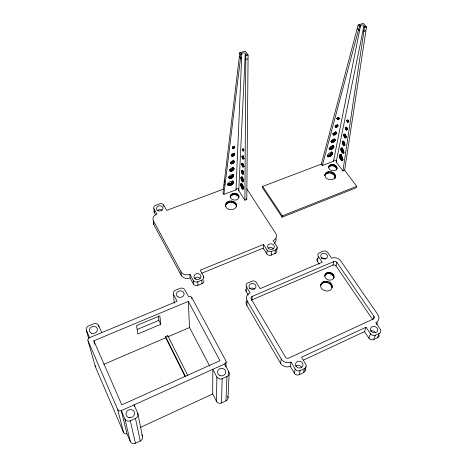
<?xml version="1.0" encoding="UTF-8"?>
<svg xmlns="http://www.w3.org/2000/svg" width="467" height="467" viewBox="0 0 467 467"><rect width="100%" height="100%" fill="white"/><g stroke="black" fill="none" stroke-linecap="round" stroke-linejoin="round"><path stroke-width="0.7" d="M216.484 401.357L212.695 393.985L212.812 369.315L216.846 377.003L216.484 401.357A3.736 3.532 -2.4 0 0 221.486 402.963L225.958 400.867A3.724 3.52 -0.5 0 0 227.645 396.144M223.886 194.383L222.963 192.9L239.355 56.74L239.513 52.894L245.181 51.101L248.094 55.001L246.774 199.479L244.901 200.197L245.805 55.731L245.222 54.948A1.909 1.284 2.9 0 0 244.305 52.911A1.909 1.284 2.9 0 0 241.807 54.108L240.674 54.47L240.511 58.311L223.886 194.383L235.981 189.871A1.547 1.208 2.7 0 1 237.038 188.709A1.547 1.208 2.7 0 1 238.795 189.193M225.765 203.875L225.456 206.326L225.765 203.875C228.147 198.72 237.866 200.962 236.425 207.004L236.378 204.528M225.73 205.217L226.367 204.202L226.402 202.859M328.319 156.9L327.285 155.517C329.235 155.423 331.43 153.853 331.541 151.798L332.592 153.176C332.469 155.342 329.533 157.677 327.501 156.521C326.847 154.233 330.391 151.559 332.422 152.785L332.592 153.176M221.486 402.963L222.175 378.69L226.939 376.507A3.97 3.672 0.4 0 0 228.731 371.586L224.645 363.968A2.621 2.399 0.1 0 0 225.835 360.752L191.768 297.561A2.493 2.148 -4.4 0 0 188.47 296.568L184.868 289.861A3.718 3.181 -5.2 0 0 179.97 288.39L175.458 290.24A3.724 3.193 -5.9 0 0 173.572 294.514L174.249 303.206M226.367 204.202L227.306 203.361L227.347 202.018M227.306 203.361L228.491 202.742L228.532 201.4M333.905 146.901L333.771 146.101C331.961 144.974 328.803 147.391 329.387 149.434C331.109 150.479 333.374 148.57 333.905 146.901L332.843 145.517L331.383 147.525L329.06 148.395L330.111 149.779M335.259 139.983L335.143 139.277C333.561 138.261 330.799 140.404 331.313 142.196C332.813 143.13 334.804 141.448 335.259 139.983L334.547 139.055M228.491 202.742L229.846 202.392L229.892 201.049M230.295 196.391L230.249 197.734L230.511 195.515C232.245 191.517 240.166 193.163 238.806 197.804C237.096 201.843 229.104 200.174 230.511 195.515M230.465 196.858L231.013 194.716M336.649 132.908L336.549 132.301C335.195 131.408 332.843 133.258 333.286 134.794C334.559 135.617 336.263 134.157 336.649 132.908L335.925 131.98M236.32 205.865C235.672 203.7 233.418 202.48 231.27 202.328L231.317 200.985M230.967 196.064L231.708 195.399L231.755 194.05M225.917 366.963L226.098 361.972M231.708 195.399L232.648 194.914L232.7 193.566M337.764 126.318L336.666 124.917L335.347 126.394L335.318 127.211C336.427 127.952 338.341 126.423 337.985 125.174L337.232 124.946L336.141 125.454M232.671 202.561L232.724 201.224M234.825 147.292C232.899 143.924 231.089 151.454 234.825 147.292L234.154 146.282M232.648 194.914L233.722 194.64L233.774 193.291M225.958 400.867L226.939 376.507M233.961 203.075L234.014 201.738M238.929 196.029L238.865 197.378L237.843 195.778L234.848 194.593L234.907 193.245M235.041 203.834L235.099 202.491M235.981 189.871L241.807 54.108L240.645 52.538M235.963 194.774L236.022 193.426M235.847 204.785L235.905 203.449M228.667 373.034L228.731 371.586M236.985 195.183L237.043 193.834M228.024 397.931L229.139 373.448M237.843 195.778L237.907 194.43M238.485 196.525L238.549 195.177M244.901 200.197L238.754 190.635L245.222 54.948L247.51 54.219M242.379 149.3C243.482 146.685 244.27 154.945 242.379 149.3L243.71 148.821M248.269 295.086L246.109 291.426L246.453 286.756A3.386 2.895 4.7 0 1 247.907 282.885L251.9 281.21A3.38 2.884 5.3 0 1 256.441 282.541L260.113 288.629L322.23 262.215L318.336 256.441A3.292 2.697 12.4 0 1 319.492 252.799L323.228 251.228A3.292 2.685 12.7 0 1 327.694 252.489L331.623 258.222A6.649 5.458 14.3 0 1 340.636 260.779L377.809 314.519A7.058 5.931 21.9 0 1 375.795 322.691L380.243 329.182A3.578 3.024 23.7 0 1 379.239 333.368L377.569 337.734L373.688 339.562A3.549 3.024 23.9 0 1 368.889 338.131L364.523 331.628L366.052 327.221L370.465 333.765A3.584 3.041 23.5 0 0 375.322 335.207L379.239 333.368M305.196 369.987A3.613 3.269 19.1 0 1 303.392 372.742L299.236 374.703A3.619 3.287 18.6 0 1 294.338 373.186L290.252 366.256A7.151 6.468 15.1 0 1 280.556 363.256L246.804 305.395L247.154 300.806A6.847 5.925 5.5 0 1 250.084 292.891L246.453 286.756M251.398 300.176A2.265 1.967 5.6 0 1 251.882 299.896L252.18 296.428L333.887 261.526A2.218 1.821 14.3 0 1 336.9 262.384L373.956 316.293A2.353 1.979 21.9 0 1 373.279 319.014L288.729 358.096A2.405 2.172 14.8 0 1 285.471 357.092L251.211 299.067A2.282 1.973 5.5 0 1 252.18 296.428M321.512 164.057L262.658 186.409L262.542 187.757L282.109 217.178L356.438 187.658L356.77 186.321L344.541 170.175M339.912 154.746L340.25 154.659C342.194 155.453 343.443 158.593 342.253 160.397L341.908 160.479C339.976 159.667 338.738 156.556 339.912 154.746L341.062 154.308M340.84 149.253L341.038 148.313L341.575 147.969C343.327 148.658 344.413 151.477 343.356 153.083L341.932 152.382L340.892 149.878L340.84 149.253L342.585 148.599L342.638 148.062L340.892 148.722M342.282 142.283L342.93 141.139C344.477 141.723 345.411 144.21 344.483 145.611L343.233 145.021L342.323 142.826L342.282 142.283L344.045 141.624L344.996 144.361L343.233 145.021M341.085 160.058L342.807 159.399L341.377 156.865L341.214 154.822L339.486 155.482M343.753 135.15L344.307 134.163C345.644 134.642 346.426 136.778 345.633 137.975L344.564 137.491L343.753 135.15L345.539 134.49M345.265 127.859C347.892 124.625 347.15 134.665 345.265 127.859L346.461 127.421M277.176 247.615L276.715 251.287A3.263 2.697 7.1 0 1 275.016 253.528L271.187 255.105A3.269 2.709 6.7 0 1 266.762 253.838L263.19 248.152L263.551 244.463L200.174 270.2L203.542 276.207L203.559 277.643M266.762 253.838L267.159 250.172L263.551 244.463M271.187 255.105L271.613 251.444L275.466 249.863A3.287 2.703 7 0 0 276.779 246.237L273.142 240.569A6.497 5.295 6.4 0 0 275.752 233.465L246.78 188.837M275.016 253.528L275.466 249.863M282.109 217.178L282.272 215.865L262.658 186.409M332.235 286.499C331.909 293.93 318.979 291.507 320.811 284.508C322.82 278.49 333.683 281.478 331.949 287.654C331.728 282.033 322.504 280.223 320.555 285.67L320.811 284.508M334.016 276.522L333.596 278.694C336.287 273.399 326.964 269.605 324.956 274.958C323.719 279.926 332.235 282.319 333.882 277.526M335.405 175.977L334.979 178.365C338.096 171.774 325.324 168.605 324.781 175.645L325.546 173.35M336.596 170.029C339.427 164.547 328.686 161.886 328.505 167.881L329.165 165.785M342.918 170.904L364.441 27.606L363.787 26.888A1.821 1.162 8.7 0 0 362.655 25.014A1.821 1.162 8.7 0 0 360.466 26.105L359.444 26.432L322.358 165.458L333.444 161.284A1.494 1.115 10.1 0 1 335.037 160.175A1.494 1.115 10.1 0 1 336.345 161.693L336.152 161.996L342.918 170.904L344.64 170.239L366.502 26.94L363.244 23.35L358.142 24.99L321.343 164.08L322.358 165.458M328.768 166.526C327.916 170.788 335.294 172.504 336.876 168.675M325.038 174.296C323.917 179.696 333.269 181.897 335.259 177.016M241.994 156.422C244.498 155.365 243.517 163.257 241.994 156.422L243.313 155.943M241.632 163.637C244.545 162.253 243.651 172.148 241.632 163.637L242.933 163.164M241.276 170.688C242.25 168.914 243.716 173.064 243.54 174.144C242.56 175.89 241.118 171.763 241.276 170.688L242.566 170.21M240.931 177.577C242.052 175.604 243.704 180.326 243.523 181.558C242.385 183.496 240.762 178.808 240.931 177.577L242.204 177.104M280.556 363.256L281.268 359.03L247.154 300.806M240.593 184.307L241.089 183.537C242.782 184.763 243.891 187.495 243.249 189.509L241.935 188.557L240.733 185.615L240.593 184.307L241.848 183.835M325.289 174.705L326.106 173.922L326.363 172.568M326.106 173.922L327.174 173.35L327.437 171.996M290.252 366.256L291.069 362.048A7.221 6.515 14.8 0 1 281.268 359.03M328.902 167.139L329.55 166.526L329.813 165.166M327.174 173.35L328.429 173.023L328.692 171.675M339.433 118.525C338.283 115.133 335.598 122.529 339.433 118.525L338.686 117.591M329.55 166.526L330.397 166.077L330.665 164.717M328.429 173.023L329.784 172.971L330.046 171.617M330.397 166.077L331.395 165.82L331.663 164.46M331.395 165.82L332.463 165.779L332.738 164.419M333.444 161.284L360.466 26.105L359.164 24.663M335.125 177.326L334.366 175.265L331.138 173.193L331.412 171.838M336.993 167.857L336.713 169.212L336.112 167.583L333.543 165.954L333.817 164.594M332.411 173.671L332.685 172.317M234.527 154.758C232.117 150.491 229.694 160.07 234.527 154.758L233.535 153.252L232.794 154.209L231.247 154.764L232.239 156.276M334.553 166.328L334.827 164.974M230.669 171.342L229.706 169.848L231.918 169.036L233.08 167.239L234.049 168.733C233.92 170.537 230.342 172.592 229.601 170.367C229.711 168.552 233.319 166.486 234.049 168.733M234.265 161.337C233.086 159.842 229.834 161.979 230.756 163.654C232.496 164.688 235.637 161.985 233.611 160.333M333.514 174.378L333.788 173.029M336.152 161.996L363.787 26.888L365.848 26.222M335.429 166.888L335.709 165.528M334.366 175.265L334.646 173.911M336.112 167.583L336.386 166.229M334.921 176.269L335.201 174.921M336.549 168.377L336.83 167.023M319.265 264.112L317.338 261.24L318.336 256.441M228.608 185.615L227.668 184.132C229.741 184.518 232.157 182.982 232.578 180.892L233.523 182.375C233.156 184.576 229.665 186.864 227.896 184.99C227.546 182.521 231.644 179.912 233.447 181.891L233.523 182.375M233.716 175.195C232.122 173.275 227.797 176.082 229.011 178.295C231.147 179.538 235.275 176.421 233.074 174.203M346.806 120.398C348.878 117.76 348.294 125.81 346.806 120.398L348.02 119.961M294.338 373.186L295.208 369.029L291.069 362.048M299.236 374.703L300.153 370.559L304.356 368.586A3.648 3.292 18.7 0 0 305.687 364.12L301.513 357.197L366.052 327.221M321.115 284.514L321.378 283.352M322.02 283.545L322.283 282.383M323.205 282.839L323.468 281.671M324.688 276.131L325.4 274.047M325.131 275.221L325.843 274.462L326.118 273.288M303.392 372.742L304.356 368.586M324.588 282.43L324.857 281.268M325.843 274.462L326.783 273.901L327.058 272.728M305.074 370.833L306.043 366.659M326.783 273.901L327.881 273.58L328.155 272.407M326.077 282.354L326.351 281.192M327.881 273.58L329.06 273.522L329.334 272.349M327.571 282.611L327.846 281.449M333.724 277.69L333.064 275.705L330.245 273.726L330.525 272.553M236.483 205.667C235.689 211.393 225.473 210.839 225.485 204.99M251.882 299.896L333.024 265.11L333.887 261.526M328.972 283.189L329.253 282.027M331.36 274.182L331.64 273.008M332.317 274.859L332.603 273.685M330.181 284.047L330.467 282.885M333.064 275.705L333.35 274.532M331.121 285.127L331.407 283.965M373.956 316.293L372.759 319.656L336.018 265.962L336.9 262.384M333.543 276.674L333.835 275.501M331.722 286.359L332.014 285.197M368.889 338.131L370.465 333.765M373.688 339.562L375.322 335.207M231.434 163.905L230.459 162.399L232.35 161.716L233.261 160.555L234.241 162.055M229.402 178.522L228.451 177.028L230.885 176.59L232.724 174.646L233.681 176.135M334.209 135.051L333.129 133.655L334.465 133.031L335.434 131.898L336.514 133.288M331.944 142.505L330.881 141.116L332.907 140.363L334.039 139.038L335.108 140.427M238.754 190.635L238.981 190.303M233.949 148.237L232.945 146.726L233.494 146.299L234.498 147.811M173.572 294.514L177.127 301.285L89.559 337.659A2.668 2.277 -20.2 0 0 88 340.77L117.678 409.483A2.82 2.551 -27.8 0 0 121.268 410.668L126.936 433.656L130.334 441.543A3.999 3.689 -34.1 0 0 135.43 443.259L140.252 441.006A3.975 3.683 -33.1 0 0 142.353 435.939L137.724 413.079L134.064 404.883L134.362 406.296M303.229 360.203L364.523 331.628M140.217 427.509L212.695 393.985M224.645 363.968L121.268 410.668L124.864 418.94A4.25 3.882 -28.8 0 0 130.299 420.744L135.459 418.385A4.232 3.876 -27.7 0 0 137.724 413.079M185.113 376.612L165.732 337.752L165.616 336.643L167.805 335.703L187.938 375.853M103.884 364.289L165.732 337.752M94.766 344.272L93.832 340.817L188.283 301.384L189.532 327.542L167.916 336.818L167.805 335.703M160.788 324.285L137.882 333.958L136.498 325.616L159.848 315.838L160.788 324.285L158.833 320.374L158.348 316.13M137.327 329.416L158.833 320.374M223.57 189.094L166.69 210.395L163.707 205.066A3.193 2.516 -4.6 0 0 159.516 203.886L155.61 205.334A3.205 2.528 -5 0 0 153.923 208.702L156.871 214.073A6.474 5.16 -5.1 0 0 153.468 220.961L180.963 271.695A6.76 5.68 -3.7 0 0 189.946 274.351L193.268 280.41A3.403 2.895 -2.7 0 0 197.804 281.759L201.913 280.066A3.397 2.884 -2.1 0 0 203.542 276.207M189.946 274.351L190.092 277.947L193.396 283.983A3.38 2.884 -2.8 0 0 197.897 285.319L201.983 283.638A3.374 2.872 -2.2 0 0 203.863 280.504M201.592 273.259L263.19 248.152M282.272 215.865L356.77 186.321M341.511 160.362L343.239 159.702M341.908 160.479L343.064 160.041M339.486 156.772L341.214 156.112M339.655 157.519L341.377 156.865M339.918 158.272L341.64 157.613M340.256 158.973L341.984 158.319M340.653 159.586L342.381 158.926M341.575 151.845L343.321 151.185L344.056 152.143L342.311 152.802M341.932 152.382L343.671 151.722M342.696 153.065L343.858 152.627M343.052 153.164L344.214 152.721M339.649 155.026L341.377 154.373M339.433 156.071L341.155 155.418M240.733 185.615L242.618 184.903L242.501 184.196L240.616 184.903M341.038 148.313L342.2 147.876M240.943 186.386L242.828 185.679L243.447 187.197L241.567 187.909M241.229 187.168L243.109 186.461M340.892 149.878L342.632 149.218L342.585 148.599M341.038 150.543L342.778 149.889L342.632 149.218M241.935 188.557L243.821 187.851M341.272 151.215L343.012 150.561L343.321 151.185M242.315 189.071L243.57 188.598M241.795 180.793L243.704 180.081M342.451 143.416L344.214 142.756M242.128 181.371L243.4 180.892M342.655 143.999L344.418 143.346M242.466 181.821L243.733 181.348M342.924 144.548L344.687 143.889M240.668 183.864L241.924 183.391M343.566 145.377L344.745 144.939M343.905 145.605L345.078 145.167M240.995 177.174L242.274 176.701M240.949 178.114L242.858 177.402M241.06 178.744L242.326 178.271M342.457 141.448L343.63 141.011M241.241 179.439L243.149 178.727L242.963 178.038M342.323 141.81L343.502 141.373M241.497 180.134L243.4 179.421M342.323 142.826L344.086 142.172M241.55 172.323L243.476 171.611M343.905 134.432L345.095 133.994M343.794 134.747L344.979 134.309M241.772 172.936L243.698 172.224M343.794 135.623L345.574 134.963L346.345 136.825L344.564 137.491M242.034 173.514L243.319 173.035M343.899 136.125L345.679 135.465M242.326 174.01L243.611 173.537M344.074 136.627L345.854 135.967M344.302 137.088L346.082 136.428M344.85 137.794L346.041 137.351M345.136 137.981L346.327 137.543M345.924 129.768L347.127 129.33M346.158 130.013L347.36 129.575M241.293 171.161L242.583 170.688M241.386 171.722L243.313 171.01M241.649 164.045L242.945 163.573M241.725 164.524L243.027 164.051M241.865 165.044L243.815 164.331M345.294 127.526L346.496 127.082M242.052 165.563L243.354 165.09M242.28 166.054L243.576 165.581M345.294 128.244L346.491 127.806M345.382 128.659L347.179 127.993L347.092 127.584M242.525 166.48L243.827 166.001M242.776 166.812L244.078 166.334M345.522 129.067L347.32 128.402M243.015 167.028L244.317 166.55M345.708 129.447L347.506 128.781M347.004 121.344L348.826 120.684M347.15 121.642L348.364 121.198M347.506 122.08L348.715 121.642M347.687 122.196L348.902 121.753M242.034 156.165L243.354 155.692M242.005 156.76L243.325 156.282M242.069 157.157L243.389 156.678M242.186 157.577L243.5 157.099M242.338 158.004L243.651 157.525M242.525 158.406L243.838 157.928M346.829 120.702L348.038 120.264M242.723 158.751L244.043 158.272M346.893 121.023L348.108 120.585M242.933 159.019L244.247 158.541M242.426 149.609L243.756 149.131M242.513 149.942L243.844 149.463M242.776 150.59L244.107 150.111M364.441 27.606L366.502 26.94M365.714 30.729L363.659 31.4L362.999 30.746M247.895 58.842L245.619 59.578L245.035 58.865M245.805 55.731L248.094 55.001M359.695 29.97L358.691 30.227L357.401 28.785M241.637 58.025L240.511 58.311L239.355 56.74M233.722 194.64L234.848 194.593M229.846 202.392L231.27 202.328M332.463 165.779L333.543 165.954M329.784 172.971L331.138 173.193M329.06 273.522L330.245 273.726M358.142 24.99L359.444 26.432M339.276 118.787L338.166 117.38L337.956 117.631L339.065 119.038M338.808 119.26L337.699 117.853L337.419 118.04L338.528 119.447M337.127 118.174L338.236 119.581M336.847 118.25L337.962 119.651M336.97 118.723L337.711 119.657M336.771 118.659L337.513 119.599M337.332 124.742L338.061 125.676M337.227 125.057L337.956 125.991M336.392 125.238L337.495 126.639M337.162 126.925L336.065 125.524L335.709 125.763L336.8 127.164M336.433 127.339L335.335 125.938L334.979 126.032L336.071 127.433M335.026 126.504L335.755 127.444M335.195 132.295L336.281 133.69M334.862 132.681L335.948 134.076M334.465 133.031L335.545 134.426M334.022 133.323L335.102 134.718M333.566 133.539L334.646 134.934M332.738 133.667L333.817 135.062M332.562 133.86L333.502 134.975M333.759 139.499L334.827 140.888M333.374 139.948L334.442 141.338M332.907 140.363L333.975 141.752M332.387 140.701L333.456 142.091M331.85 140.952L332.918 142.342M331.337 141.092L332.405 142.482M330.864 141.478L331.576 142.406M333.21 145.535L333.917 146.457M332.673 146.019L333.73 147.403M332.358 146.545L333.415 147.928M331.914 147.058L332.971 148.442M331.383 147.525L332.434 148.909M330.788 147.916L331.839 149.3M330.175 148.202L331.226 149.592M329.585 148.366L330.636 149.755M331.728 151.868L332.422 152.785M328.984 148.745L329.684 149.673M331.529 152.289L332.574 153.672M331.342 152.849L332.381 154.227M330.986 153.439L332.025 154.816M330.49 154.011L331.529 155.388M329.889 154.536L330.928 155.914M329.223 154.974L330.262 156.352M328.534 155.295L329.574 156.673M327.875 155.482L328.914 156.859M327.145 155.861L327.84 156.784M239.513 52.894L240.674 54.47M246.296 198.784L246.774 199.479M234.025 146.545L234.697 147.554M233.237 146.533L234.241 148.045M233.634 148.383L232.321 146.947L233.325 148.465M232.368 147.467L233.039 148.477M233.891 153.158L234.551 154.168M233.932 153.439L234.592 154.443M233.372 153.585L234.364 155.091M233.121 153.912L234.113 155.418M232.794 154.209L233.786 155.715M232.414 154.454L233.407 155.966M232.017 154.641L233.004 156.147M231.614 154.746L232.607 156.252M231.264 155.202L231.924 156.206M233.337 160.169L234.317 161.67M233.056 160.957L234.037 162.458M232.747 161.354L233.728 162.855M232.35 161.716L233.325 163.217M231.889 162.02L232.864 163.52M231.398 162.242L232.373 163.748M230.908 162.376L231.889 163.876M230.4 162.825L231.048 163.829M233.342 167.344L233.99 168.342M232.986 167.682L233.955 169.177M232.753 168.149L233.722 169.644M232.385 168.61L233.354 170.105M231.918 169.036L232.887 170.531M231.381 169.393L232.344 170.887M230.803 169.655L231.772 171.15M230.231 169.813L231.2 171.307M233.144 174.64L233.786 175.633M229.571 170.262L230.219 171.261M232.449 175.178L233.407 176.666M232.035 175.703L232.992 177.191M231.504 176.182L232.455 177.67M230.885 176.59L231.842 178.079M232.817 180.898L233.447 181.891M230.225 176.894L231.183 178.382M232.461 181.453L233.407 182.936M229.571 177.075L230.529 178.563M228.97 177.121L229.922 178.61M232.157 182.048L233.109 183.525M231.696 182.632L232.636 184.109M231.095 183.169L232.035 184.652M230.4 183.624L231.346 185.107M229.665 183.969L230.605 185.452M228.929 184.173L229.869 185.656M228.246 184.232L229.186 185.714M227.54 184.383L228.165 185.37M153.923 208.702L154.308 212.532L155.61 214.908M153.392 222.123A6.427 5.149 -5.2 0 0 153.859 224.75L181.178 275.302A6.713 5.662 -3.7 0 0 190.092 277.947M188.283 301.384L219.98 360.711L121.799 404.836L93.832 340.817M189.532 327.542L209.701 366.081M165.616 336.643L185.691 376.863M88.748 338.738L86.407 330.414A3.958 3.357 -19.1 0 1 88.724 325.832L93.581 323.841A3.94 3.351 -18.4 0 1 98.566 325.406L101.777 332.586M141.781 434.637L142.353 435.939M86.407 330.414L89.559 337.659M88 340.77L95.367 366.747L123.568 432.53A2.65 2.428 -32.4 0 0 126.936 433.656M342.778 149.889L343.012 150.561M117.678 409.483L123.568 432.53M98.566 325.406L98.916 326.801M124.864 418.94L130.334 441.543M130.299 420.744L135.43 443.259M135.459 418.385L140.252 441.006M153.468 220.961L153.859 224.75M163.707 205.066L163.812 206.344M180.963 271.695L181.178 275.302M191.768 297.561L191.826 299.003M193.268 280.41L193.396 283.983M197.804 281.759L197.897 285.319M201.913 280.066L201.983 283.638M95.367 366.747A2.51 2.189 -22.8 0 1 95.245 365.608M379.134 335.148A3.543 3.006 24 0 1 377.569 337.734M246.804 305.395A6.777 5.89 5.6 0 1 246.372 300.882M246.109 291.426A3.351 2.878 4.7 0 1 245.899 289.219M317.338 261.24A3.263 2.685 12.6 0 1 317.315 258.531M377.295 322.592A6.987 5.896 22.2 0 1 376.805 324.594M249.769 288.799A3.467 2.977 5.2 0 1 254.649 289.102M321.384 258.374A3.374 2.779 12.9 0 1 325.423 259.068M295.774 366.198A3.73 3.38 18.4 0 1 301.571 367.255M370.547 331.121A3.66 3.106 23.6 0 1 375.48 332.586M333.024 265.11A2.201 1.81 14.4 0 1 336.018 265.962M300.153 370.559A3.654 3.31 18.2 0 1 295.208 369.029M222.175 378.69A3.975 3.689 -1 0 1 216.846 377.003M224.434 182.498A3.088 2.393 1.8 0 1 224.633 180.11M271.613 251.444A3.292 2.714 6.6 0 1 267.159 250.172M228.194 184.267A3.193 2.475 2 0 1 227.563 183.829M275.904 238.497A6.456 5.277 6.4 0 1 274.468 243.19M154.308 212.532A3.181 2.516 -5 0 1 154.285 210.605M224.032 185.165A3.065 2.388 1.7 0 1 224.545 184.004M227.738 184.232A3.17 2.469 2 0 1 230.838 183.788M157.385 210.757A3.287 2.604 -4.8 0 1 161.973 210.08M194.704 278.495A3.485 2.965 -2.6 0 1 200.215 278.221M268.221 248.135A3.368 2.784 6.7 0 1 273.475 249.034M371.072 331.033A3.695 3.123 23.3 0 0 377.318 331.401A3.695 3.123 23.3 0 0 373.898 326.392A3.695 3.123 23.3 0 0 371.072 331.033M296.025 366.11A3.765 3.403 18 0 0 302.493 366.49A3.765 3.403 18 0 0 299.283 361.154A3.765 3.403 18 0 0 296.025 366.11M321.786 257.959A3.409 2.79 12.8 0 0 327.42 257.031A3.409 2.79 12.8 0 0 323.211 253.336A3.409 2.79 12.8 0 0 321.786 257.959M249.927 288.361A3.497 2.995 5.2 0 0 255.834 287.368A3.497 2.995 5.2 0 0 251.731 283.446A3.497 2.995 5.2 0 0 249.927 288.361M178.015 296.854A3.853 3.304 -5.5 0 0 184.08 294.333A3.853 3.304 -5.5 0 0 178.663 291.134A3.853 3.304 -5.5 0 0 178.015 296.854M91.742 333.321A4.086 3.479 -18.9 0 0 97.416 329.276A4.086 3.479 -18.9 0 0 91.065 327.297A4.086 3.479 -18.9 0 0 91.742 333.321M219.367 375.258A4.098 3.789 -0.6 0 0 225.73 372.345A4.098 3.789 -0.6 0 0 219.823 368.708A4.098 3.789 -0.6 0 0 219.367 375.258M129.686 417.726A4.378 3.993 -27.9 0 0 134.245 411.83A4.378 3.993 -27.9 0 0 126.878 411.398A4.378 3.993 -27.9 0 0 129.686 417.726M157.7 210.576A3.31 2.615 -4.7 0 0 162.954 208.609A3.31 2.615 -4.7 0 0 158.354 206.052A3.31 2.615 -4.7 0 0 157.7 210.576M195.451 279.05A3.508 2.977 -2.5 0 0 200.95 276.791A3.508 2.977 -2.5 0 0 195.965 273.907A3.508 2.977 -2.5 0 0 195.451 279.05M268.484 248.409A3.392 2.79 6.7 0 0 274.187 247.492A3.392 2.79 6.7 0 0 270.148 243.827A3.392 2.79 6.7 0 0 268.484 248.409"/></g></svg>
